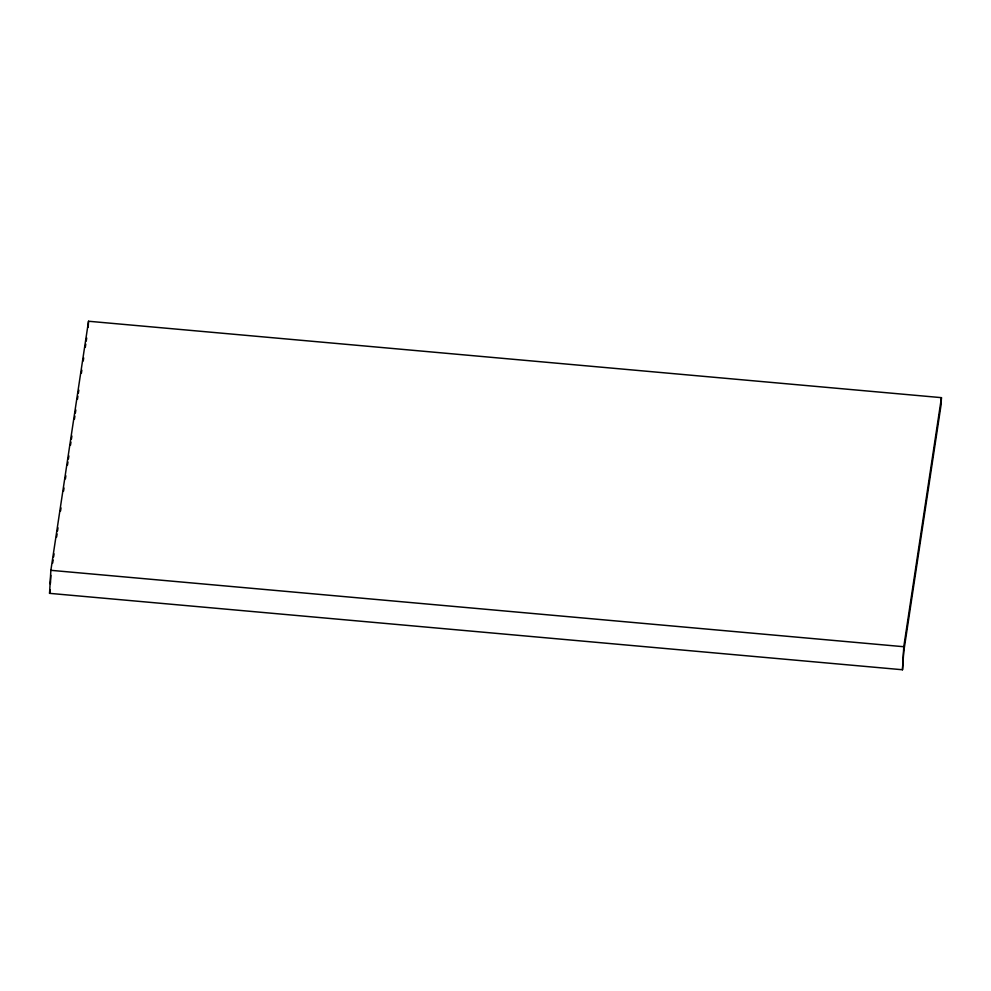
<?xml version="1.0" encoding="UTF-8"?>
<svg xmlns="http://www.w3.org/2000/svg" width="991" height="991" viewBox="0 0 991 991"><rect width="100%" height="100%" fill="white"/><g stroke="black" fill="none" stroke-linecap="round" stroke-linejoin="round"><path stroke-width="1.49" d="M50.467 581.977L50.318 583.984M902.479 669.755L903.78 646.727L941.45 397.651L88.533 321.245L50.863 570.32L49.55 593.349L902.491 669.755L903.73 651.719L941.016 405.232L941.45 397.651M50.814 575.313L50.479 582.064M88.187 327.315L88.533 321.245M52.672 563.061L53.13 560.002M53.601 556.942L54.059 553.882M56.611 537.035L57.069 533.976M57.528 530.916L57.998 527.856M60.538 511.009L61.008 507.949M63.548 491.115L64.019 488.043M65.406 478.864L65.864 475.804M67.487 465.089L67.945 462.017M68.416 458.957L68.874 455.897M70.497 445.182L70.956 442.122M71.426 439.05L71.885 435.99M74.436 419.156L74.895 416.096M75.366 413.024L75.824 409.964M77.447 399.249L77.905 396.189M78.376 393.13L78.834 390.07M81.386 373.223L81.844 370.163M83.232 360.972L83.69 357.912M85.313 347.197L85.783 344.137M86.242 341.077L86.7 338.005M50.095 589.905L49.587 593.287M50.863 570.32L903.78 646.727"/></g></svg>
